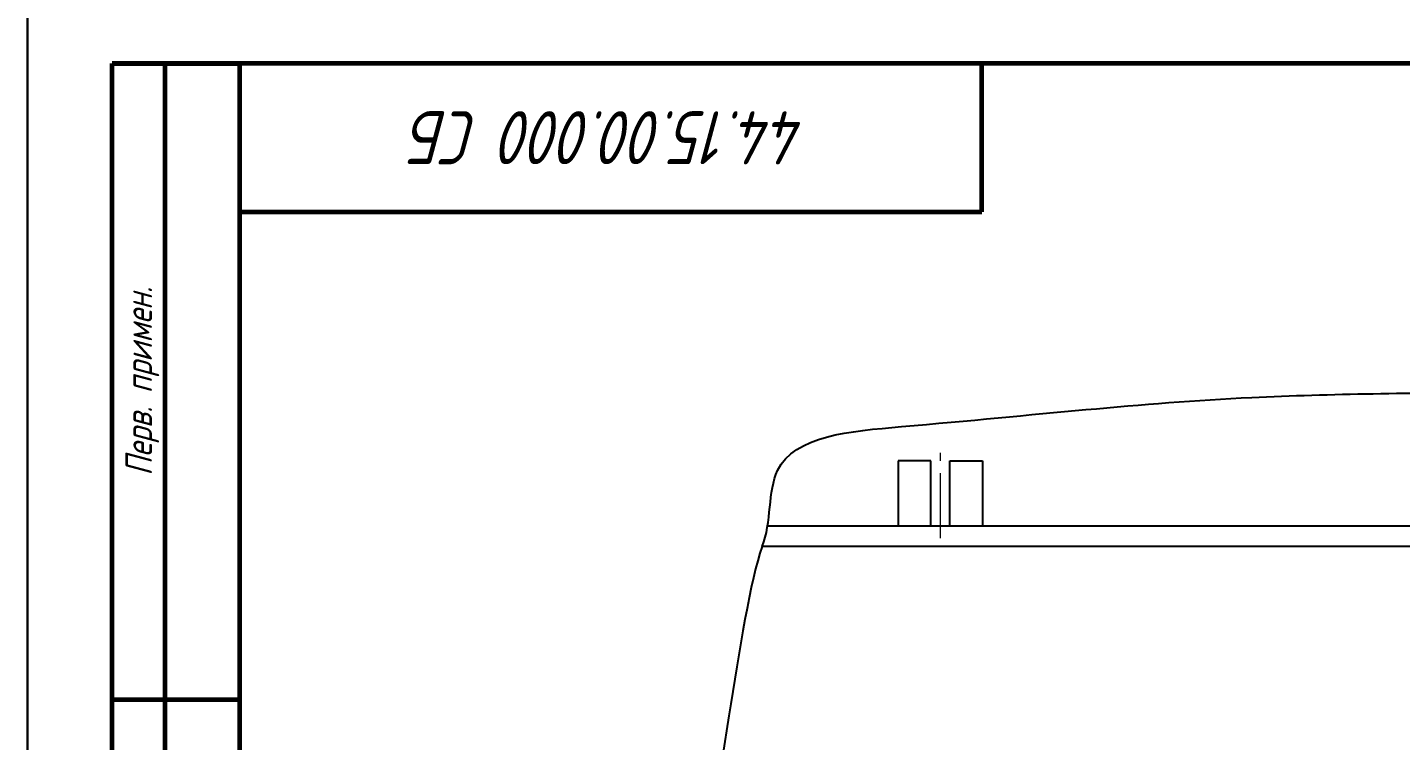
# Model space of a CAD drawing. Header units: millimetres. Extents: x -80926 to 207199, y -554506 to -32322.
# Drawn here: x -15401 to 1434, y -306484 to -297737 of the extents above; entities that cross this region are included whole.
import ezdxf
from ezdxf.enums import TextEntityAlignment as Align

# ---------------------------------------------------------------- set-up
doc = ezdxf.new("R2010")
doc.units = ezdxf.units.MM
doc.linetypes.add('GOST2.303 6', pattern=[12, 8, -1.5, 1, -1.5])
doc.layers.add('CENTER', color=10, linetype='GOST2.303 6', lineweight=15)
doc.styles.add('GOST 2.304', font='CS_Gost2304.shx', dxfattribs={"oblique": 15})

msp = doc.modelspace()

# ---------------------------------------------------------------- linework, layer by layer
for p, q in [((-15400.6882, -336138.7465), (-15400.6882, -297528.7465)), ((-4324.9653, -303053.9469), (-4724.9653, -303053.9469)), ((-4724.9653, -303053.9469), (-4724.9653, -303853.9469)), ((-4324.9653, -303853.9469), (-4324.9653, -303053.9469)), ((-4089.7189, -303053.9469), (-3689.7189, -303053.9469)), ((-4089.7189, -303853.9469), (-4089.7189, -303053.9469)), ((-3689.7189, -303053.9469), (-3689.7189, -303853.9469)), ((2392.6579, -303853.9469), (-6327.6518, -303853.9469)), ((2392.6579, -304103.9469), (-6391.6721, -304103.9469))]:
    msp.add_line(p, q)
at = {"ltscale": 20}
msp.add_line((-15400.6882, -297528.7465), (-15400.6882, -336138.7465), dxfattribs=at)
at = {"color": 1, "linetype": 'Continuous', "lineweight": 25, "ltscale": 100}
msp.add_line((-15400.6882, -297528.7465), (-15400.6882, -336138.7465), dxfattribs=at)
at = {"color": 7, "linetype": 'Continuous', "lineweight": 60}
for p, q in [((-14360.6882, -313778.7465), (-14360.6882, -298178.7465)), ((-14360.6882, -298178.7465), (-12800.6882, -298178.7465)), ((94999.3118, -298178.7465), (-14360.6882, -298178.7465)), ((-13710.6882, -313778.7465), (-13710.6882, -298178.7465)), ((-12800.6882, -298178.7465), (-12800.6882, -313778.7465)), ((-12800.6882, -298178.7465), (-12800.6882, -299998.7465)), ((-3700.6882, -299998.7465), (-3700.6882, -298178.7465)), ((-12800.6882, -299998.7465), (-3700.6882, -299998.7465)), ((-14360.6882, -305978.7465), (-12800.6882, -305978.7465))]:
    msp.add_line(p, q, dxfattribs=at)
at = {"color": 7, "linetype": 'Continuous', "lineweight": 60, "ltscale": 100}
msp.add_line((-12800.6882, -298178.7465), (-12800.6882, -335488.7465), dxfattribs=at)
at = {"start_tangent": (0.3660213996, 0.930606434), "end_tangent": (0.9880728766, -0.1539869819)}
msp.add_spline([(-6391.6721, -304103.9469), (-6202.8086, -303170.1174), (-4686.1268, -302633.3071), (-388.8621, -302275.4337), (2633.9688, -302212.2795), (28635.0418, -301743.0165), (46173.7207, -300972.5901), (57815.0244, -301103.8591), (72516.3497, -302284.4356), (77864.5748, -302283.035), (79191.758, -302246.4466)], degree=3, dxfattribs=at)
msp.add_open_spline([(-6391.6721, -304103.9469), (-6539.0869, -304510.5237), (-7593.8484, -311447.1481), (-8990.4567, -314571.8286), (-8967.2601, -329031.0901), (2645.5737, -330696.4969), (16923.3895, -329264.1046), (34735.8984, -329998.1005), (50856.0059, -329836.9321), (72116.3727, -329355.3163), (82007.7686, -330752.1078), (82599.1026, -321086.1843), (82921.1958, -313174.5372), (83700.5195, -306761.4353), (83438.3072, -302457.8576), (81910.1969, -302749.5348), (80198.5862, -302557.446), (79191.758, -302246.4466)], degree=3, knots=[801.6625174448, 801.6625174448, 801.6625174448, 801.6625174448, 2111.8071712127, 11138.3698301209, 23394.6988272199, 31668.3245429155, 50102.1857783468, 67549.1935370648, 85138.7487895182, 97029.3574073722, 117856.6013994624, 126232.1472898463, 136100.3298398128, 142525.9250569345, 147083.6997114652, 148988.7913002833, 149566.3012723248, 149566.3012723248, 149566.3012723248, 149566.3012723248])
at = {"layer": 'CENTER', "ltscale": 100}
msp.add_line((-4207.3421, -304003.0269), (-4207.3421, -302922.0265), dxfattribs=at)

# ---------------------------------------------------------------- texts
at = {"color": 1, "linetype": 'Continuous', "lineweight": 25, "style": 'GOST 2.304', "oblique": 15}
for s, height, rotation, p in [('44.15.00.000 СБ', 650, 180, (-8250.6882, -299088.7465)), ('Перв. примен.', 325, 90, (-14035.6882, -302078.7465))]:
    msp.add_text(s, height=height, rotation=rotation, dxfattribs=at).set_placement(p, align=Align.MIDDLE_CENTER)

doc.saveas('drawing.dxf')
